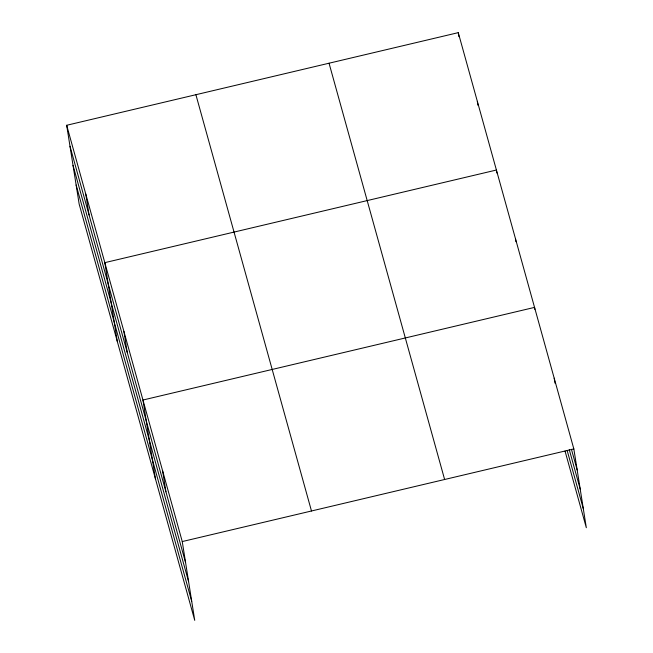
<?xml version="1.0" encoding="UTF-8"?>
<svg xmlns="http://www.w3.org/2000/svg" width="653" height="653" viewBox="0 0 653 653"><rect width="100%" height="100%" fill="white"/><g stroke="black" fill="none" stroke-linecap="round" stroke-linejoin="round"><path stroke-width="0.98" d="M66.679 125.278L182.252 541.557L194.733 620.35L79.16 204.071L66.679 125.278L458.267 32.65L573.84 448.929L586.321 527.722L565.041 451.06M182.252 541.557L573.84 448.929M571.44 449.313L577.17 469.956M569.277 449.705L580.19 489.015M567.204 450.668L583.3 508.663M329.047 63.219L444.62 479.498M195.9 94.709L311.481 510.989M70.01 146.305L185.583 562.584M73.03 165.372L188.603 581.643M76.14 185.011L191.713 601.291M554.193 378.16L554.985 383.164M534.864 309.4L534.546 307.392L142.958 400.02L155.438 478.812M515.478 238.704L515.952 241.708M496.884 173.029L496.411 170.025L104.815 262.653L117.295 341.446M477.335 101.337L477.972 105.337M458.267 32.65L458.904 36.658M162.605 470.789L165.935 491.815M123.89 331.332L127.221 352.359M85.747 193.965L89.077 214.992"/></g></svg>
